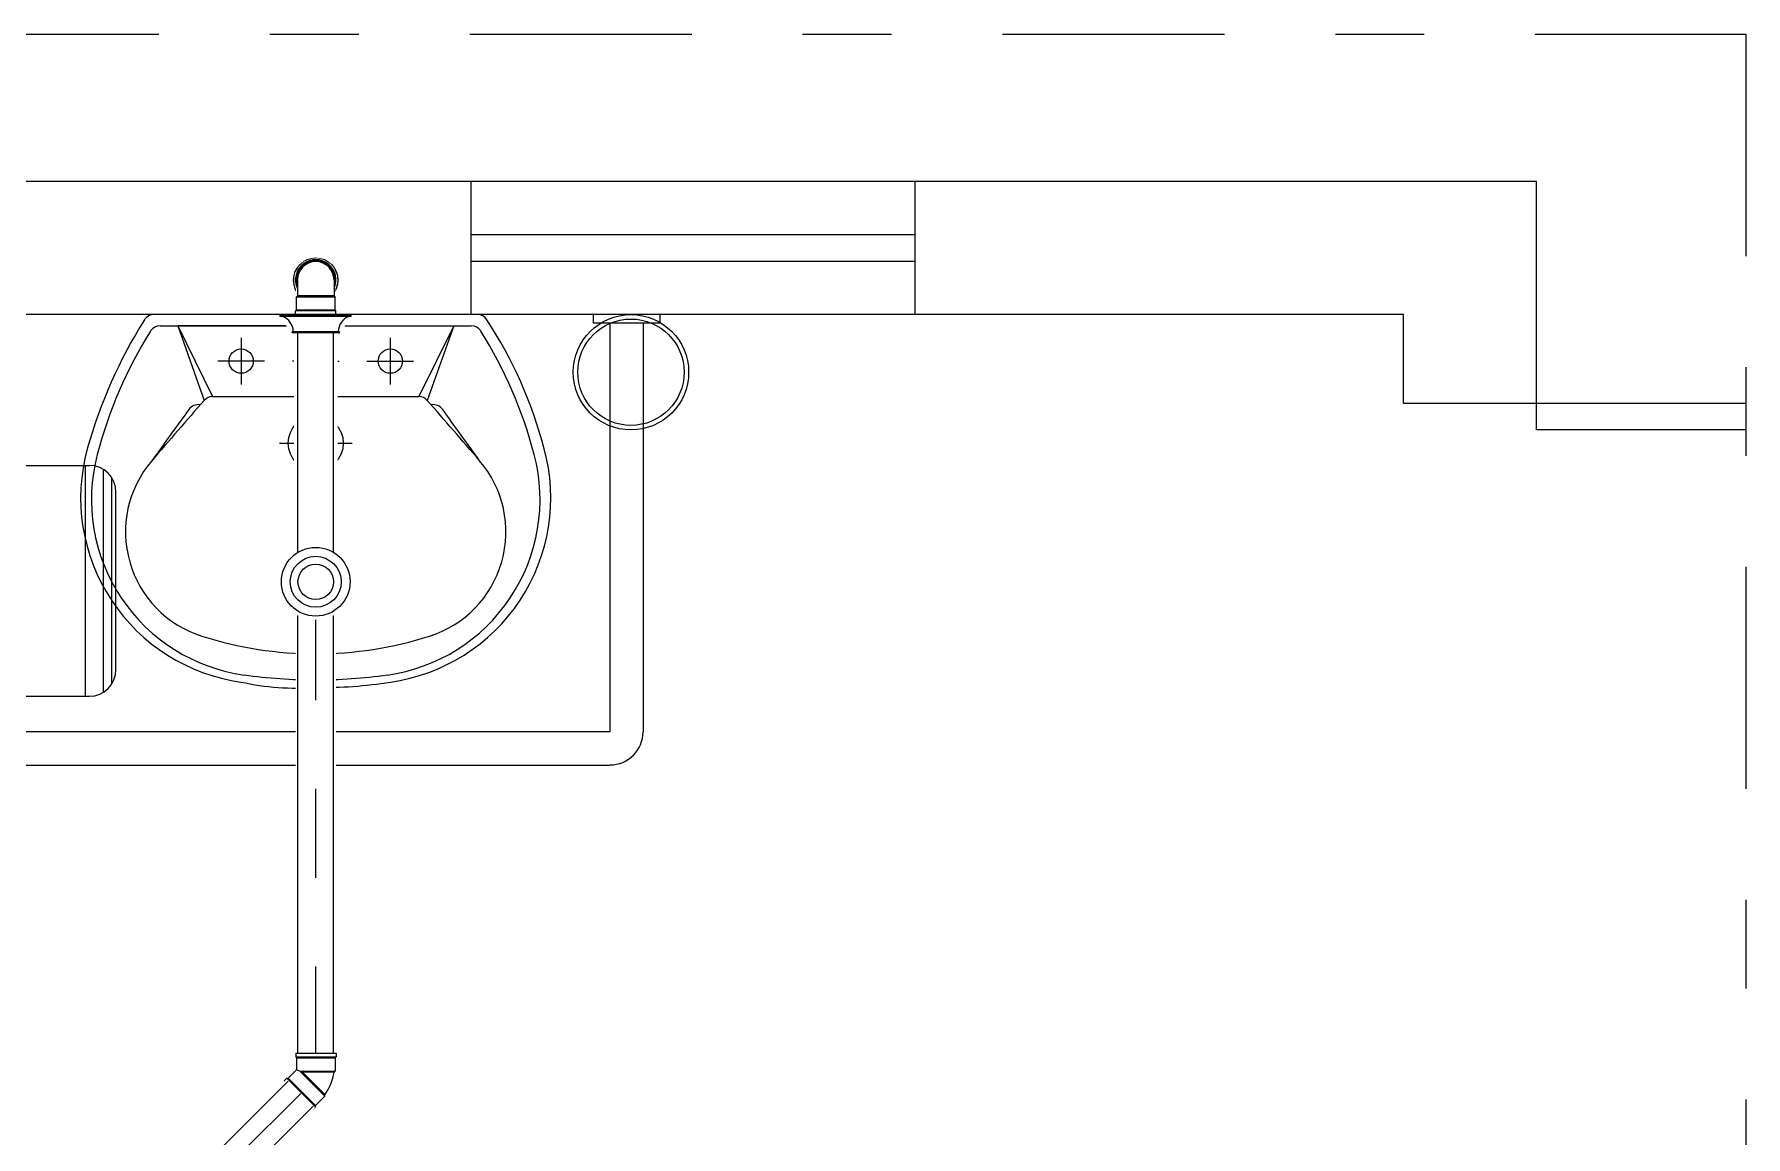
# Model space of a CAD drawing. Header units: inches. Extents: x 542787 to 543192, y 9574025 to 9574373.
# Drawn here: x 542832.701 to 542834.628, y 9574193.729 to 9574194.971 of the extents above; entities that cross this region are included whole.
import ezdxf
from ezdxf.enums import TextEntityAlignment as Align

# ---------------------------------------------------------------- set-up
doc = ezdxf.new("R2010")
doc.units = ezdxf.units.IN
doc.header["$MEASUREMENT"] = 0
for name, pattern in [('DASHDOT', [1, 0.5, -0.25, 0, -0.25]), ('DASHDOT2', [0.5, 0.25, -0.125, 0, -0.125]), ('HIDDEN2', [4.7625, 3.175, -1.5875])]:
    doc.linetypes.add(name, pattern=pattern)
for name, color, linetype in [('CERCADURA', 7, 'Continuous'), ('EIXO', 8, 'Continuous'), ('I-ARQ', 8, 'Continuous'), ('I-ESGOTO', 6, 'Continuous'), ('TINTERNO', 8, 'Continuous')]:
    doc.layers.add(name, color=color, linetype=linetype)
doc.styles.add('25', font='ROMANS.SHX', dxfattribs={"width": 0.7, "height": 0.05})

# ---------------------------------------------------------------- blocks, each defined once
blk = doc.blocks.new('*U155')
at = {"color": 2}
blk.add_wipeout([(-0.0228, 0), (-0.0228, 0.8137), (0.0228, 0.8137), (0.0228, 0)], dxfattribs=at)
for p, q in [((-0.02, 0), (-0.02, 0.8137)), ((0.02, 0), (0.02, 0.8137))]:
    blk.add_line(p, q)
at = {"layer": 'EIXO', "linetype": 'DASHDOT', "ltscale": 0.01}
blk.add_line((0, 0), (0, 0.8137), dxfattribs=at)
blk = doc.blocks.new('*U92')
at = {"color": 2}
blk.add_wipeout([(0.0171, 0.0222), (0.0183, 0.0234), (0.0333, 0.0234), (0.0343, 0.0244), (0.039, 0.0244), (0.039, -0.0244), (0.0343, -0.0244), (0.0333, -0.0234), (0.0183, -0.0234), (0.0171, -0.0222), (0.0101, -0.0222), (0.0049, -0.0239), (-0.0057, -0.0237), (-0.0159, -0.0185), (-0.0209, -0.0126), (-0.024, -0.0041), (-0.0242, 0.0027), (-0.0222, 0.01), (-0.0174, 0.0171), (-0.0132, 0.0205), (-0.0048, 0.0239), (0.0022, 0.0243), (0.0101, 0.0222)], dxfattribs=at)
for p, q in [((0.0098, 0.0206), (0.0178, 0.0206)), ((0.019, 0.0218), (0.0178, 0.0206)), ((0.0178, 0.0206), (0.0178, 0.0143)), ((0.019, 0.0126), (0.019, 0.0218)), ((0.034, 0.0218), (0.019, 0.0218)), ((0.035, 0.0228), (0.034, 0.0218)), ((0.039, 0.0228), (0.035, 0.0228)), ((0.035, 0.0228), (0.035, -0.0228)), ((0.039, 0.0228), (0.039, -0.0228)), ((0.0178, -0.0206), (0.0178, -0.0143)), ((0.019, -0.0126), (0.019, -0.0218)), ((0.0098, -0.0206), (0.0178, -0.0206)), ((0.019, -0.0218), (0.0178, -0.0206)), ((0.034, -0.0218), (0.019, -0.0218)), ((0.035, -0.0228), (0.034, -0.0218)), ((0.039, -0.0228), (0.035, -0.0228))]:
    blk.add_line(p, q)
for radius in [0.0228, 0.02]:
    blk.add_circle((0, 0), radius)
at = {"layer": 'TINTERNO'}
blk.add_line((0.034, 0.0218), (0.034, -0.0218), dxfattribs=at)
blk.add_circle((0, 0), 0.0188, dxfattribs=at)
blk = doc.blocks.new('*U69')
at = {"color": 2}
blk.add_wipeout([(0.0026, 0.0263), (0.0167, 0.0222), (0.0266, 0.0115), (0.0291, -0.0016), (0.0243, -0.0154), (0.0138, -0.0241), (0.0026, -0.0262), (-0.0119, -0.0222), (-0.022, -0.0097), (-0.0237, 0.0006), (-0.0204, 0.0115), (-0.0115, 0.0225)], dxfattribs=at)
blk.add_circle((0.0027, 0), 0.025)
at = {"color": 8, "ltscale": 0.01}
blk.add_circle((0.0027, 0), 0.0233, dxfattribs=at)
for centre, start, end in [((0.0027, 0.0125), 132.0789, 270), ((0.0027, -0.0125), 312.0789, 90)]:
    blk.add_arc(centre, 0.0125, start, end, dxfattribs=at)
blk = doc.blocks.new('*U68')
at = {"color": 2}
blk.add_wipeout([(0.0171, 0.0222), (0.0183, 0.0234), (0.0333, 0.0234), (0.0343, 0.0244), (0.039, 0.0244), (0.039, -0.0244), (0.0343, -0.0244), (0.0333, -0.0234), (0.0183, -0.0234), (0.0171, -0.0222), (0.0101, -0.0222), (0.0049, -0.0239), (-0.0057, -0.0237), (-0.0159, -0.0185), (-0.0209, -0.0126), (-0.024, -0.0041), (-0.0242, 0.0027), (-0.0222, 0.01), (-0.0174, 0.0171), (-0.0132, 0.0205), (-0.0048, 0.0239), (0.0022, 0.0243), (0.0101, 0.0222)], dxfattribs=at)
for p, q in [((0, 0.0206), (0.0178, 0.0206)), ((0.019, 0.0218), (0.0178, 0.0206)), ((0.034, 0.0218), (0.019, 0.0218)), ((0.035, 0.0228), (0.034, 0.0218)), ((0.039, 0.0228), (0.035, 0.0228)), ((0.039, 0.0228), (0.039, -0.0228)), ((0, -0.0206), (0.0178, -0.0206)), ((0.019, -0.0218), (0.0178, -0.0206)), ((0.034, -0.0218), (0.019, -0.0218)), ((0.035, -0.0228), (0.034, -0.0218)), ((0.039, -0.0228), (0.035, -0.0228))]:
    blk.add_line(p, q)
at = {"color": 8}
for p, q in [((0.0178, 0.0206), (0.0178, -0.0206)), ((0.019, -0.0218), (0.019, 0.0218)), ((0.034, 0.0218), (0.034, -0.0218)), ((0.035, 0.0228), (0.035, -0.0228))]:
    blk.add_line(p, q, dxfattribs=at)
blk.add_arc((0, 0), 0.0228, 64.6232, 295.3768, dxfattribs=at)
for radius, start, end in [(0.0218, 70.9009, 289.0991), (0.0206, 90, 270)]:
    blk.add_arc((0, 0), radius, start, end)
blk = doc.blocks.new('SF40B5')
at = {"color": 8, "linetype": 'Continuous'}
for p, q in [((0.0011, 0.04), (0, 0.04)), ((0, 0.04), (0, -0.04)), ((0.0011, 0.04), (0.0011, -0.04)), ((0.0191, 0.0267), (0.0184, 0.0267)), ((0.0184, 0.0267), (0.0184, -0.0267)), ((0.0197, 0.026), (0.0197, -0.026)), ((0.0191, -0.0267), (0.0184, -0.0267)), ((0.0011, -0.04), (0, -0.04))]:
    blk.add_line(p, q, dxfattribs=at)
at = {"linetype": 'Continuous'}
for p, q in [((0.2669, 0.02), (0.0197, 0.02)), ((0.2669, -0.02), (0.0197, -0.02))]:
    blk.add_line(p, q, dxfattribs=at)
for radius in [0.0387, 0.02]:
    blk.add_circle((0.3, 0), radius)
at = {"color": 8}
blk.add_circle((0.3, 0), 0.0287, dxfattribs=at)
at = {"linetype": 'Continuous'}
for centre, start, end in [((0.0187, 0.0443), 201.6148, 268.9949), ((0.0187, -0.0443), 91.0051, 158.3852)]:
    blk.add_arc(centre, 0.019, start, end, dxfattribs=at)
at = {"color": 8, "linetype": 'Continuous'}
for centre, start, end in [((0.0191, 0.026), 0, 90), ((0.0191, -0.026), 270, 0)]:
    blk.add_arc(centre, 0.000667, start, end, dxfattribs=at)
at = {"color": 2}
blk.add_wipeout([(0.0011, 0.0446), (0.0067, 0.0446), (0.0067, 0.0383), (0.0149, 0.0312), (0.0253, 0.0312), (0.0253, 0.0246), (0.2659, 0.0246), (0.2726, 0.0326), (0.2841, 0.0398), (0.2972, 0.0431), (0.3107, 0.0422), (0.3233, 0.0371), (0.3337, 0.0284), (0.3408, 0.017), (0.3441, 0.0038), (0.3432, -0.0097), (0.3382, -0.0222), (0.3295, -0.0326), (0.318, -0.0398), (0.3049, -0.0431), (0.2914, -0.0422), (0.2788, -0.0371), (0.2684, -0.0284), (0.266, -0.0246), (0.0253, -0.0246), (0.0253, -0.0312), (0.0149, -0.0312), (0.0067, -0.0383), (0.0067, -0.0446), (0.0011, -0.0446)], dxfattribs=at)
at = {"color": 8, "linetype": 'Continuous'}
for p, q in [((0.0021, 0.04), (0.0011, 0.04)), ((0.0011, 0.04), (0.0011, -0.04)), ((0.0021, 0.04), (0.0021, -0.04)), ((0.0201, 0.0267), (0.0194, 0.0267)), ((0.0194, 0.0267), (0.0194, -0.0267)), ((0.0208, 0.026), (0.0208, -0.026)), ((0.0201, -0.0267), (0.0194, -0.0267)), ((0.0021, -0.04), (0.0011, -0.04))]:
    blk.add_line(p, q, dxfattribs=at)
at = {"linetype": 'Continuous'}
for p, q in [((0.2679, 0.02), (0.0208, 0.02)), ((0.2679, -0.02), (0.0208, -0.02))]:
    blk.add_line(p, q, dxfattribs=at)
for radius in [0.0387, 0.02]:
    blk.add_circle((0.3011, 0), radius)
at = {"color": 8}
blk.add_circle((0.3011, 0), 0.0287, dxfattribs=at)
at = {"linetype": 'Continuous'}
for centre, start, end in [((0.0198, 0.0443), 201.6148, 268.9949), ((0.0198, -0.0443), 91.0051, 158.3852)]:
    blk.add_arc(centre, 0.019, start, end, dxfattribs=at)
at = {"color": 8, "linetype": 'Continuous'}
for centre, start, end in [((0.0201, 0.026), 0, 90), ((0.0201, -0.026), 270, 0)]:
    blk.add_arc(centre, 0.000667, start, end, dxfattribs=at)
blk = doc.blocks.new('*U93')
at = {"color": 1, "style": '25'}
for tag, flags, p in [('DESCRICAO', 1, (-0.1561, -0.1085)), ('MARCA', 1, (-0.1561, -0.1877)), ('QUANT.', 3, (-0.1561, -0.2718))]:
    blk.add_attdef(tag, text='', height=0.05, dxfattribs=dict(at, flags=flags)).set_placement(p, align=Align.CENTER)
at = {"color": 2}
blk.add_wipeout([(0.0364, 0.0026), (0.0334, -0.0005), (0.032, -0.0005), (0.0229, -0.0095), (0.0229, -0.0224), (0.0239, -0.0234), (0.0239, -0.0277), (-0.0233, -0.0277), (-0.0233, -0.0234), (-0.0223, -0.0224), (-0.0223, -0.0074), (-0.021, -0.0061), (-0.0174, 0.0077), (-0.0106, 0.0191), (-0.0106, 0.0209), (0, 0.0315), (0, 0.0329), (0.0031, 0.0359)], dxfattribs=at)
for p, q in [((0.0008, 0.0311), (-0.0098, 0.0205)), ((-0.0098, 0.0205), (0.0184, -0.0077)), ((-0.0098, 0.0205), (-0.0098, 0.0188)), ((0.0036, 0.0354), (0.0008, 0.0326)), ((0.0008, 0.0326), (0.033, 0.0003)), ((0.0008, 0.0326), (0.0008, 0.0311)), ((0.0359, 0.0031), (0.0036, 0.0354)), ((0.0316, 0.0003), (0.0221, -0.0092)), ((0.033, 0.0003), (0.0316, 0.0003)), ((0.0359, 0.0031), (0.033, 0.0003)), ((-0.0215, -0.0077), (-0.0203, -0.0065)), ((0.0184, -0.0077), (-0.0215, -0.0077)), ((-0.0215, -0.0227), (-0.0215, -0.0077)), ((0.0184, -0.0077), (0.0221, -0.0092)), ((0.0221, -0.0227), (0.0221, -0.0092)), ((-0.0225, -0.0237), (-0.0215, -0.0227)), ((0.0231, -0.0237), (-0.0225, -0.0237)), ((-0.0225, -0.0277), (-0.0225, -0.0237)), ((0.0231, -0.0277), (-0.0225, -0.0277)), ((0.0231, -0.0237), (0.0221, -0.0227)), ((0.0231, -0.0277), (0.0231, -0.0237))]:
    blk.add_line(p, q)
at = {"color": 8}
for p, q in [((0.0008, 0.0311), (0.0316, 0.0003)), ((0.0155, -0.0065), (-0.0098, 0.0188)), ((-0.0203, -0.0065), (0.0155, -0.0065)), ((0.0155, -0.0065), (0.0184, -0.0077)), ((0.0221, -0.0227), (-0.0215, -0.0227))]:
    blk.add_line(p, q, dxfattribs=at)
blk.add_arc((0.0374, -0.0155), 0.0584, 143.9327, 171.0673)
blk = doc.blocks.new('*U178')
at = {"color": 2}
blk.add_wipeout([(0.0161, -0.0161), (-1.5988, -1.631), (-1.631, -1.5988), (-0.0161, 0.0161)], dxfattribs=at)
for p, q in [((-0.0141, 0.0141), (-1.629, -1.6007)), ((0.0141, -0.0141), (-1.6007, -1.629))]:
    blk.add_line(p, q)
at = {"layer": 'EIXO', "linetype": 'DASHDOT', "ltscale": 0.01}
blk.add_line((0, 0), (-1.6149, -1.6149), dxfattribs=at)

msp = doc.modelspace()

# ---------------------------------------------------------------- linework, layer by layer
at = {"layer": 'I-ARQ'}
for p, q in [((542834.3928, 9574194.8056), (542830.6978, 9574194.8056)), ((542833.1928, 9574194.6556), (542833.1928, 9574194.8056)), ((542833.6928, 9574194.6556), (542833.6928, 9574194.8056)), ((542834.3928, 9574194.5556), (542834.3928, 9574194.8056)), ((542834.2428, 9574194.6556), (542830.8428, 9574194.6556)), ((542833.2, 9574194.6556), (542832.8356, 9574194.6556)), ((542834.2428, 9574194.5556), (542834.2428, 9574194.6556)), ((542834.2428, 9574194.5556), (542834.3928, 9574194.5556)), ((542834.3928, 9574194.5556), (542834.6284, 9574194.5556)), ((542834.3928, 9574194.5256), (542834.3928, 9574194.5556)), ((542834.6284, 9574194.5256), (542834.3928, 9574194.5256)), ((542832.6868, 9574194.4856), (542832.7628, 9574194.4856)), ((542832.7583, 9574194.2256), (542832.7583, 9574194.4856)), ((542832.7787, 9574194.2302), (542832.7787, 9574194.481)), ((542832.7881, 9574194.2395), (542832.7881, 9574194.4717)), ((542832.7928, 9574194.2556), (542832.7928, 9574194.4556)), ((542832.6868, 9574194.2256), (542832.7628, 9574194.2256))]:
    msp.add_line(p, q, dxfattribs=at)
at = {"layer": 'I-ARQ', "linetype": 'HIDDEN2'}
for p, q in [((542833.1928, 9574194.7456), (542833.6928, 9574194.7456)), ((542833.1928, 9574194.7156), (542833.6928, 9574194.7156))]:
    msp.add_line(p, q, dxfattribs=at)
at = {"layer": 'I-ARQ', "extrusion": (0, 0, -1)}
for p, q in [((542833.3303, 9574194.6556), (542833.3303, 9574194.6462)), ((542833.3303, 9574194.6462), (542833.4053, 9574194.6462)), ((542833.349, 9574194.6462), (542833.349, 9574194.1856)), ((542833.3865, 9574194.6462), (542833.3865, 9574194.1856)), ((542833.4053, 9574194.6556), (542833.4053, 9574194.6462)), ((542833.349, 9574194.1856), (542832.6771, 9574194.1856)), ((542832.6771, 9574194.1481), (542833.349, 9574194.1481))]:
    msp.add_line(p, q, dxfattribs=at)
at = {"layer": 'I-ARQ', "linetype": 'Continuous'}
for p, q in [((542832.8425, 9574194.643), (542833.1732, 9574194.643)), ((542833.0178, 9574194.643), (542832.8624, 9574194.643)), ((542832.8624, 9574194.643), (542832.9017, 9574194.5632)), ((542832.8624, 9574194.643), (542832.8922, 9574194.5589)), ((542832.9338, 9574194.6293), (542832.9338, 9574194.5768)), ((542833.0178, 9574194.643), (542833.193, 9574194.643)), ((542833.0178, 9574194.6293), (542833.0178, 9574194.5768)), ((542833.1018, 9574194.6293), (542833.1018, 9574194.5768)), ((542833.1732, 9574194.643), (542833.1339, 9574194.5632)), ((542833.1732, 9574194.643), (542833.1433, 9574194.5589)), ((542832.96, 9574194.6031), (542832.9075, 9574194.6031)), ((542833.0178, 9574194.6031), (542832.9915, 9574194.6031)), ((542833.0178, 9574194.6031), (542833.044, 9574194.6031)), ((542833.0755, 9574194.6031), (542833.128, 9574194.6031)), ((542832.9017, 9574194.5632), (542833.1339, 9574194.5632)), ((542833.0178, 9574194.4697), (542833.0178, 9574194.5517)), ((542832.9768, 9574194.5107), (542833.0588, 9574194.5107))]:
    msp.add_line(p, q, dxfattribs=at)
at = {"layer": 'I-ARQ', "linetype": 'Continuous', "ltscale": 2.5}
for radius in [0.065, 0.0599]:
    msp.add_circle((542833.3728, 9574194.5906), radius, dxfattribs=at)
at = {"layer": 'I-ARQ', "linetype": 'Continuous'}
for centre, radius in [((542832.9338, 9574194.6031), 0.0137), ((542833.0178, 9574194.6031), 0.0137), ((542833.1018, 9574194.6031), 0.0137), ((542833.0178, 9574194.5107), 0.031), ((542833.0178, 9574194.5107), 0.021)]:
    msp.add_circle(centre, radius, dxfattribs=at)
for centre, radius, start, end in [((542833.2946, 9574194.3542), 0.5549, 147.8128, 164.2898), ((542832.8356, 9574194.643), 0.0126, 90, 147.2141), ((542833.1998, 9574194.6426), 0.013, 33.6664, 89.1195), ((542832.7933, 9574194.3775), 0.4982, 14.7649, 33.1325), ((542833.2601, 9574194.3695), 0.505, 148.0101, 165.2817), ((542832.8425, 9574194.6304), 0.0126, 90, 148.0101), ((542833.193, 9574194.6304), 0.0126, 31.9899, 90), ((542832.7754, 9574194.3695), 0.505, 14.7183, 31.9899), ((542837.9377, 9574190.122), 6.7189, 138.67232, 139.44029), ((542832.8858, 9574194.5404), 0.0137, 81.7289, 143.8347), ((542832.9017, 9574194.5506), 0.0126, 90, 138.6723), ((542833.1339, 9574194.5506), 0.0126, 41.3277, 90), ((542828.0978, 9574190.122), 6.7189, 40.55971, 41.32768), ((542833.1497, 9574194.5404), 0.0137, 36.1653, 98.2711), ((542838.2991, 9574190.5835), 6.7189, 143.83475, 144.44029), ((542827.7365, 9574190.5835), 6.7189, 35.55971, 36.16525), ((542832.9626, 9574194.4492), 0.2096, 164.7081, 262.055), ((542832.9647, 9574194.4471), 0.1995, 165.2817, 262.1149), ((542833.0709, 9574194.4471), 0.1995, 277.8851, 14.7183), ((542833.073, 9574194.4491), 0.2095, 277.9107, 15.3262), ((542832.9268, 9574194.4107), 0.1233, 139.4403, 252.413), ((542833.1087, 9574194.4107), 0.1233, 287.587, 40.5597), ((542833.0178, 9574194.6976), 0.4242, 252.413, 270), ((542833.0178, 9574194.6976), 0.4242, 270, 287.587), ((542832.9958, 9574194.5217), 0.2869, 257.4895, 274.3851), ((542833.0178, 9574194.8306), 0.5866, 262.1149, 270), ((542833.0178, 9574194.8306), 0.5866, 270, 277.8851), ((542833.0269, 9574194.7024), 0.4669, 268.8827, 279.2427)]:
    msp.add_arc(centre, radius, start, end, dxfattribs=at)
at = {"layer": 'I-ARQ'}
for centre, start, end in [((542832.7628, 9574194.4556), 0, 90), ((542832.7628, 9574194.2556), 270, 0)]:
    msp.add_arc(centre, 0.03, start, end, dxfattribs=at)
msp.add_ellipse((542833.349, 9574194.1856), major_axis=(0.0265, 0.0265), ratio=1, start_param=3.926991, end_param=5.497787, dxfattribs=at)

# ---------------------------------------------------------------- next in the draw order: block references
at = {"layer": 'I-ESGOTO', "rotation": 269.9999999999894}
msp.add_blockref('*U92', (542833.0178, 9574194.6946), dxfattribs=at)
at = {"layer": 'I-ESGOTO'}
msp.add_blockref('*U155', (542833.0178, 9574193.8211), dxfattribs=at)

# ---------------------------------------------------------------- next in the draw order: block references
at = {"layer": 'I-ESGOTO', "rotation": 270}
msp.add_blockref('*U69', (542833.0178, 9574194.6971), dxfattribs=at)
at = {"layer": 'I-ESGOTO', "color": 2, "rotation": 180}
msp.add_blockref('*U93', (542833.0183, 9574193.7956), dxfattribs=at)

# ---------------------------------------------------------------- next in the draw order: block references
at = {"layer": 'I-ESGOTO', "rotation": 270}
msp.add_blockref('*U68', (542833.0178, 9574194.6946), dxfattribs=at)
at = {"layer": 'I-ESGOTO'}
msp.add_blockref('*U178', (542833.0009, 9574193.778), dxfattribs=at)

# ---------------------------------------------------------------- next in the draw order: block references
at = {"layer": 'I-ESGOTO', "rotation": 270}
msp.add_blockref('SF40B5', (542833.0178, 9574194.6556), dxfattribs=at)

# ---------------------------------------------------------------- next in the draw order: linework, layer by layer
at = {"layer": 'CERCADURA', "color": 9, "linetype": 'DASHDOT2'}
msp.add_lwpolyline([(542827.7912, 9574194.9714), (542834.6284, 9574194.9714), (542834.6284, 9574191.666), (542827.7912, 9574191.666)], close=True, dxfattribs=at)

doc.saveas('drawing.dxf')
